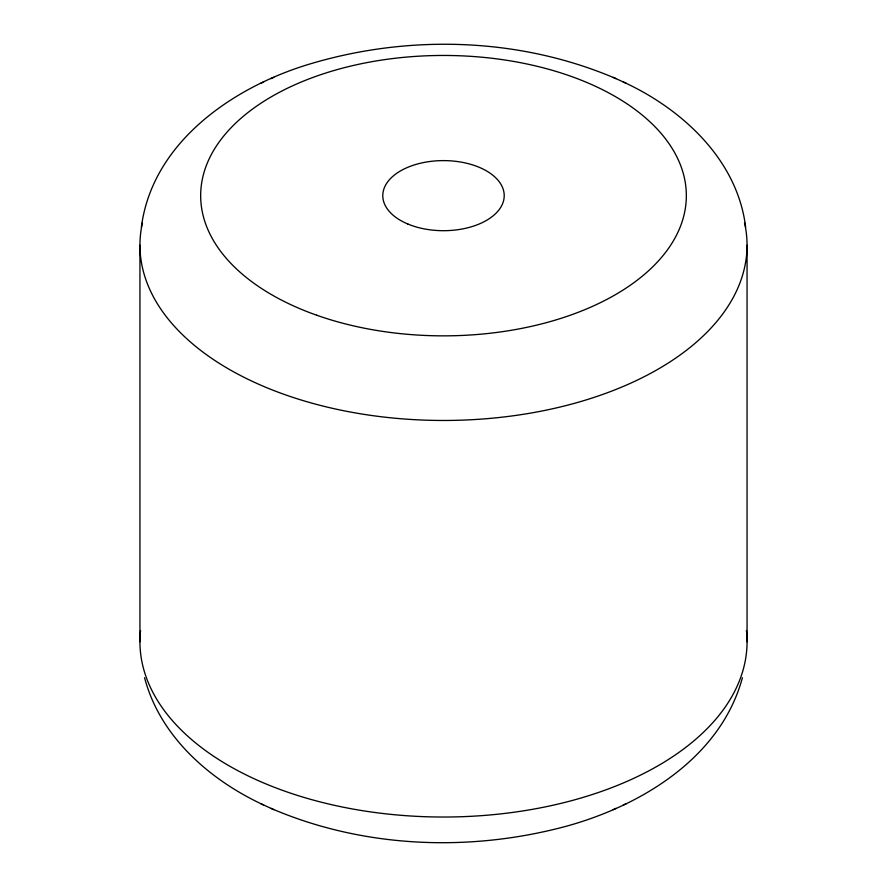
<?xml version="1.0" encoding="UTF-8"?>
<svg xmlns="http://www.w3.org/2000/svg" width="887" height="887" viewBox="0 0 887 887"><rect width="100%" height="100%" fill="white"/><g stroke="black" fill="none" stroke-linecap="round" stroke-linejoin="round"><path stroke-width="1.33" d="M139.946 641.778L139.946 245.222M141.366 227.194C152.231 142.951 231.795 88.013 307.39 64.74C407.599 34.094 519.35 37.121 616.021 78.644M742.419 677.723C720.887 757.243 642.376 804.997 567.525 825.908C470.487 852.352 363.77 848.349 270.978 808.356M260.734 83.334L263.716 81.97M270.978 78.644L273.795 77.357M613.205 809.643L616.021 808.356M623.284 805.03L626.266 803.666M623.284 81.97C682.17 108.946 737.529 159.882 745.634 227.194M144.581 677.723C160.07 736.809 209.997 780.183 263.716 805.03M613.205 77.357L626.266 83.334M260.734 803.666L273.795 809.643M747.054 245.222L747.054 641.778M746.422 630.48A303.554 175.249 0 0 1 443.5 817.027A303.554 175.249 0 0 1 140.578 630.48M744.526 222.681A303.554 175.249 0 0 1 443.5 420.471A303.554 175.249 0 0 1 142.474 222.681M407.876 224.034A60.715 35.048 0 0 0 503.883 199.276A60.715 35.048 0 0 0 418.742 163.651A60.715 35.048 0 0 0 407.876 224.034M316.692 315.218A242.838 140.201 0 0 0 686.261 199.265A242.838 140.201 0 0 0 327.547 72.468A242.838 140.201 0 0 0 316.692 315.218"/></g></svg>
